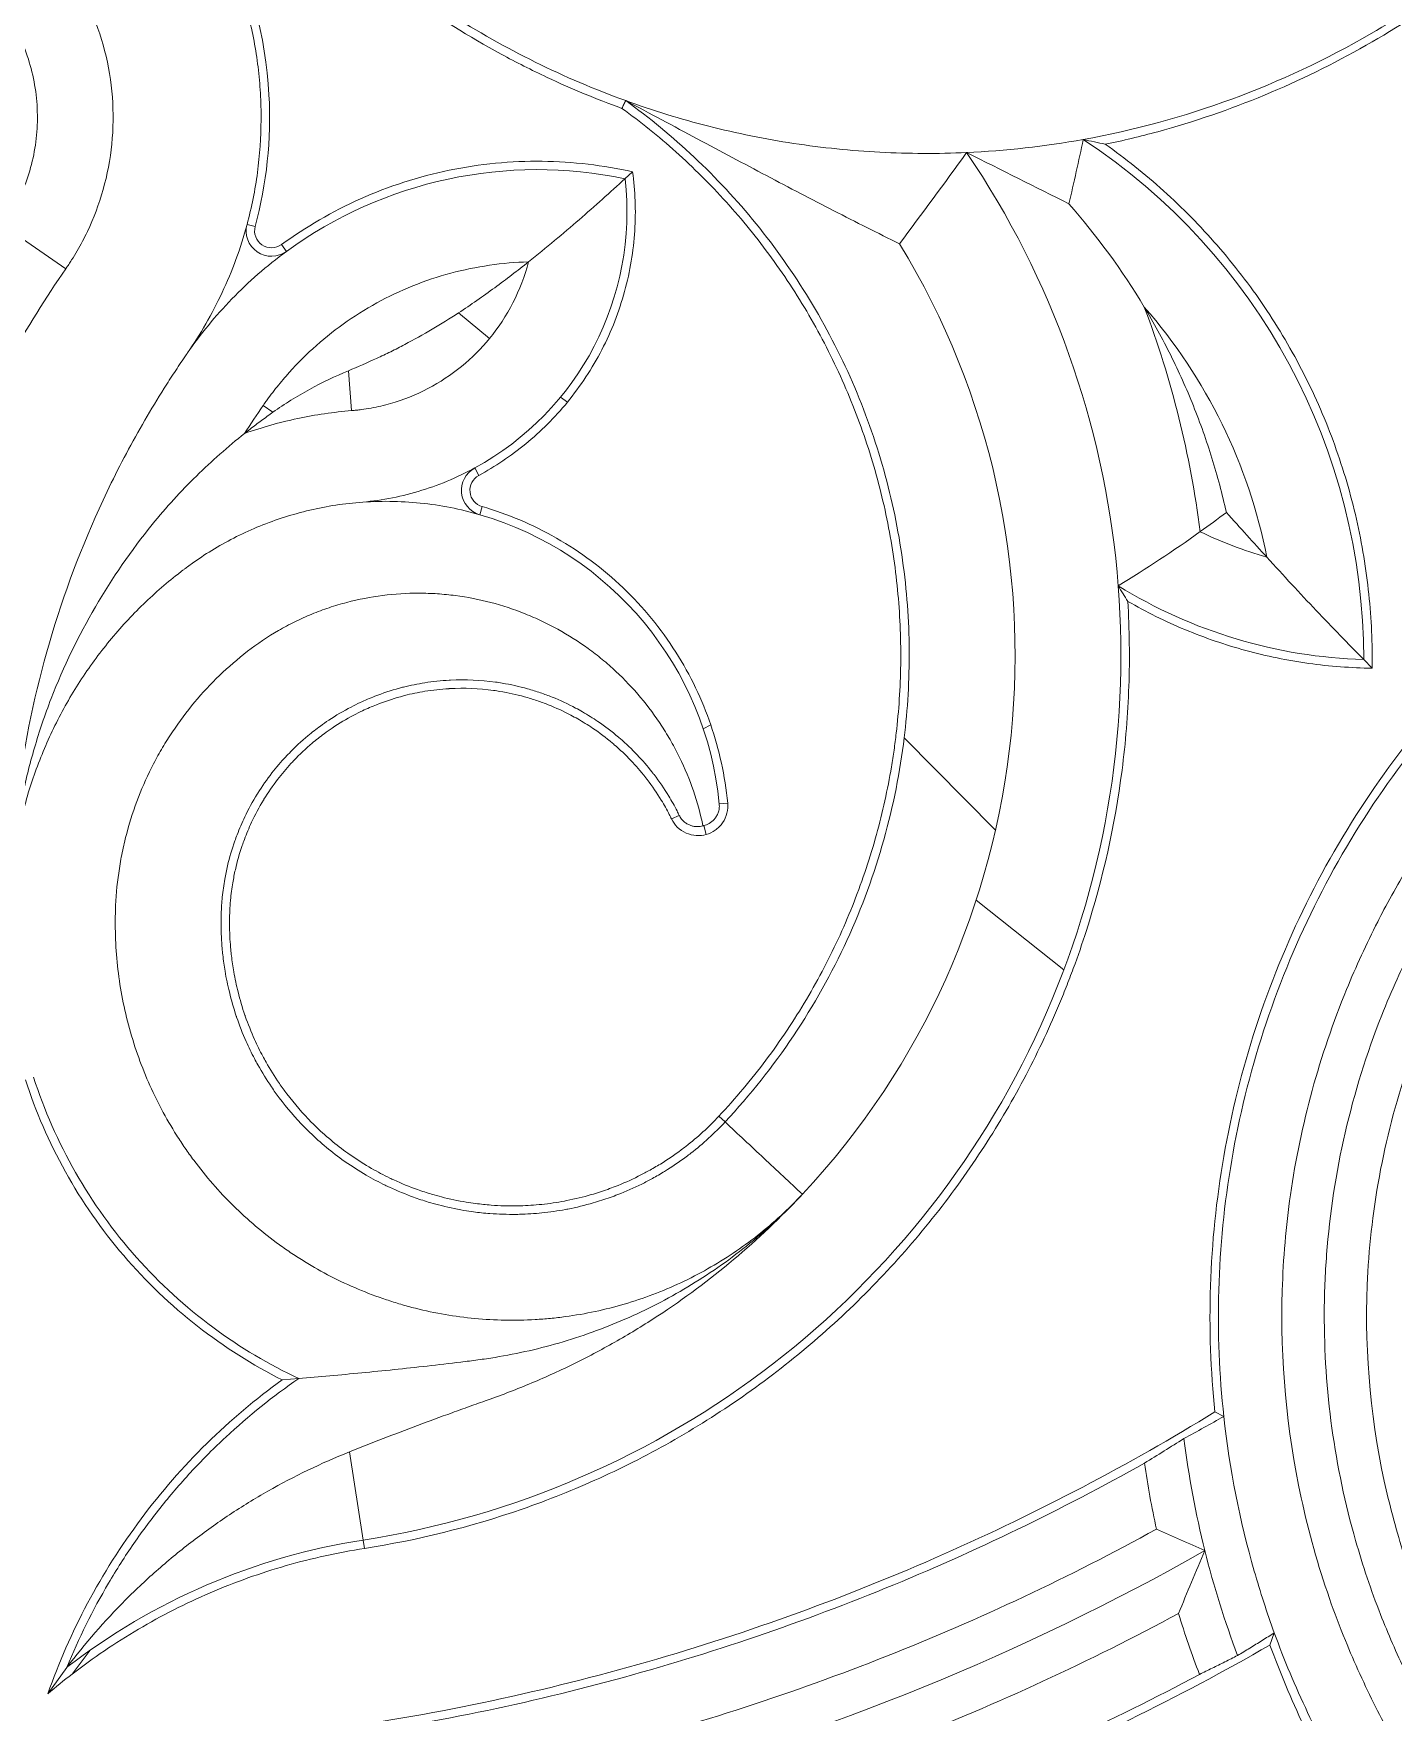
# Model space of a CAD drawing. Header units: millimetres. Extents: x 0 to 2376, y 0 to 1680.
# Drawn here: x 1095.9 to 1256.4, y 690.6 to 888.9 of the extents above; entities that cross this region are included whole.
import ezdxf

# ---------------------------------------------------------------- set-up
doc = ezdxf.new("R2010")
doc.units = ezdxf.units.MM
doc.layers.add('Размеры', color=5, linetype='Continuous', lineweight=9)

msp = doc.modelspace()

# ---------------------------------------------------------------- linework, layer by layer
at = {"layer": 'Размеры', "linetype": 'Continuous', "lineweight": 15}
for p, q in [((1166.6, 872.58), (1165.7, 871.75)), ((1093, 865.74), (1099.66, 861.13)), ((1122.03, 866.11), (1121.07, 866.37)), ((1125.14, 863.98), (1125.73, 863.17)), ((1149.7, 852.89), (1146.02, 855.91)), ((1133.42, 844.37), (1133.04, 849.08)), ((1124.13, 844.19), (1122.98, 844.99)), ((1158.9, 845.37), (1158.1, 845.98)), ((1148.44, 836.72), (1147.96, 837.6)), ((1148.83, 833.04), (1148.55, 832.08)), ((1252.95, 814.98), (1253.94, 813.96)), ((1174.94, 806.78), (1175.83, 807.27)), ((1198.67, 805.73), (1209.44, 794.81)), ((1177.83, 798.02), (1176.83, 797.92)), ((1171.2, 796.15), (1172.1, 796.58)), ((1175, 795.36), (1175.29, 794.32)), ((1105.55, 785.95), (1105.55, 785.94)), ((1217.52, 778.33), (1207.16, 786.56)), ((1177.52, 760.37), (1176.79, 761.05)), ((1186.65, 751.83), (1186.65, 751.83)), ((1125.21, 729.92), (1127.17, 730.08)), ((1235.36, 726.12), (1236.42, 725.59)), ((1134.77, 711), (1133.15, 721.4)), ((1134.77, 711), (1134.92, 710.01)), ((1241.86, 698.59), (1242.38, 700.04)), ((1102.54, 697.98), (1100.41, 695.17)), ((1099.79, 695.96), (1097.55, 692.85))]:
    msp.add_line(p, q, dxfattribs=at)
for centre, radius, start, end in [((1179.47, 814.99), 73.47, 359.9934, 56.6948), ((1118.5, 815.5), 105.77, 278.8484, 34.1332), ((1155.35, 822.58), 50.25, 78.1128, 126.1141), ((1131.52, 867.83), 34.41, 298.5454, 6.5487), ((1123.96, 865.6), 3, 165.014, 306.1141), ((1123.96, 865.6), 2, 165.014, 306.1141), ((1118.5, 815.5), 93.27, 316.9488, 31.3886), ((1179.47, 814.99), 63.19, 11.0221, 41.1812), ((1118.5, 815.5), 116.05, 7.2143, 20.7378), ((1149.39, 834.96), 3, 118.5454, 253.7626), ((1149.39, 834.96), 2, 118.5454, 253.7626), ((1137.51, 794.15), 39.51, 5.4685, 73.7626), ((1254.61, 873.18), 47.94, 244.0431, 254.1202), ((1254.61, 873.18), 58.22, 238.2182, 268.3594), ((1146.53, 635.43), 76.48, 98.8489, 127.6716), ((1093, 958.67), 286.17, 270, 299.562)]:
    msp.add_arc(centre, radius, start, end, dxfattribs=at)
for points, knots in [([(1165.34, 880.07), (1162.34, 881.15), (1157.51, 883.15), (1145.18, 889.39), (1129.28, 900.8), (1117.04, 915.14), (1107.51, 930.3), (1102.44, 941.38), (1097.86, 957.57), (1095.88, 971.03), (1095.88, 985.87), (1097.44, 998.83), (1099.82, 1008.12), (1102.9, 1016.59), (1105.95, 1023.09), (1112.64, 1033.89), (1120.22, 1042.26), (1130.71, 1050.64), (1142.15, 1057.65), (1157.84, 1063.06), (1171.37, 1064.73), (1181.51, 1064.82), (1188.73, 1064.3), (1199.88, 1062.79), (1209.32, 1060.94), (1220.04, 1057.68), (1230.52, 1053.63), (1239.05, 1049.22), (1243.84, 1046.33)], [116.808412, 116.808412, 116.808412, 116.808412, 126.38749, 132.476393, 158.314987, 184.679389, 188.590675, 211.99811, 220.956232, 239.042734, 252.734477, 265.384236, 278.03675, 281.474688, 292.44831, 299.518941, 319.550414, 326.062168, 339.699928, 359.668778, 375.574311, 380.335094, 390.089792, 397.269004, 414.090521, 418.915033, 430.888375, 447.69052, 447.69052, 447.69052, 447.69052]), ([(1093, 944.87), (1094.59, 938.22), (1097.81, 930.2), (1103.34, 921.53), (1106.38, 917.44), (1109.79, 913.61), (1113.06, 910.03), (1115.91, 905.98), (1121.02, 897.1), (1124.66, 883.42), (1123.39, 871.16), (1122.03, 866.11)], [0, 0, 0, 0, 0.230505, 0.288281, 0.345849, 0.402671, 0.459303, 0.516345, 0.57476, 0.817336, 1, 1, 1, 1]), ([(1109.35, 912.62), (1110.05, 911.85), (1110.75, 911.07), (1111.76, 909.88), (1112.09, 909.48), (1112.73, 908.67), (1113.04, 908.26), (1113.95, 907), (1114.53, 906.15), (1115.63, 904.41), (1116.16, 903.52), (1117.16, 901.71), (1117.63, 900.79), (1118.29, 899.38), (1118.51, 898.9), (1118.92, 897.94), (1119.12, 897.46), (1120.08, 895.02), (1120.71, 893.05), (1121.73, 889.04), (1122.11, 887.01), (1122.49, 883.93), (1122.58, 882.89), (1122.7, 880.81), (1122.73, 879.76), (1122.71, 876.63), (1122.57, 874.55), (1122.02, 870.44), (1121.61, 868.4), (1121.07, 866.37)], [0, 0, 0, 0, 0.0625, 0.0625, 0.09375, 0.09375, 0.125, 0.125, 0.1875, 0.1875, 0.25, 0.25, 0.3125, 0.3125, 0.34375, 0.34375, 0.375, 0.375, 0.5, 0.5, 0.625, 0.625, 0.6875, 0.6875, 0.75, 0.75, 0.875, 0.875, 1, 1, 1, 1]), ([(1222.42, 875.83), (1224.5, 876.26), (1235.22, 878.83), (1253.46, 886.44), (1267.66, 896.88), (1273.94, 902.75)], [0, 0, 0, 0, 6.387636, 33.119613, 58.8947, 58.8947, 58.8947, 58.8947]), ([(1096.66, 900.62), (1097.79, 899.42), (1098.86, 898.1), (1100.81, 895.22), (1101.69, 893.67), (1103.18, 890.4), (1103.79, 888.67), (1104.71, 885.1), (1105.02, 883.26), (1105.3, 879.55), (1105.28, 877.69), (1104.91, 874.02), (1104.56, 872.22), (1103.58, 868.75), (1102.95, 867.09), (1101.84, 864.74), (1101.43, 863.98), (1100.8, 862.88), (1100.58, 862.52), (1100.24, 861.99), (1100.07, 861.73), (1099.87, 861.43), (1099.77, 861.28), (1099.72, 861.2), (1099.69, 861.16), (1099.68, 861.15), (1099.67, 861.14), (1099.67, 861.13), (1099.67, 861.13), (1099.66, 861.13)], [0, 0, 0, 0, 0.125, 0.125, 0.25, 0.25, 0.375, 0.375, 0.5, 0.5, 0.625, 0.625, 0.75, 0.75, 0.875, 0.875, 0.9375, 0.9375, 0.96875, 0.96875, 0.984375, 0.992188, 0.996094, 0.998047, 0.999023, 0.999512, 0.999756, 0.999756, 1, 1, 1, 1]), ([(1093, 890.76), (1093.52, 889.91), (1094, 889), (1094.82, 887.12), (1095.18, 886.14), (1095.75, 884.13), (1095.96, 883.09), (1096.25, 881), (1096.31, 879.94), (1096.3, 877.83), (1096.22, 876.77), (1095.92, 874.71), (1095.69, 873.69), (1094.83, 870.74), (1094, 868.91), (1093, 867.28)], [0, 0, 0, 0, 0.125, 0.125, 0.25, 0.25, 0.375, 0.375, 0.5, 0.5, 0.625, 0.625, 0.75, 0.75, 1, 1, 1, 1]), ([(1165.79, 880.98), (1162.13, 882.3), (1158.56, 883.82), (1151.63, 887.25), (1148.26, 889.15), (1144.98, 891.25)], [0, 0, 0, 0, 0.5, 0.5, 1, 1, 1, 1]), ([(1253.81, 888.9), (1248.51, 885.82), (1243.03, 883.25), (1231.69, 879.08), (1225.85, 877.48), (1219.82, 876.39)], [0, 0, 0, 0, 0.5, 0.5, 1, 1, 1, 1]), ([(1165.34, 880.07), (1165.37, 880.15), (1165.41, 880.22), (1165.45, 880.3), (1165.48, 880.37), (1165.52, 880.45), (1165.56, 880.53), (1165.63, 880.68), (1165.71, 880.83), (1165.79, 880.98)], [0, 0, 0, 0, 0.00625576, 0.00625576, 0.00625576, 0.01251152, 0.01251152, 0.01251152, 0.0250214, 0.0250214, 0.0250214, 0.0250214]), ([(1206.05, 874.85), (1202.63, 874.7), (1199.22, 874.71), (1194.11, 874.98), (1192.41, 875.11), (1189.01, 875.46), (1187.31, 875.67), (1183.93, 876.19), (1182.25, 876.49), (1178.91, 877.16), (1177.24, 877.54), (1172.27, 878.81), (1169, 879.81), (1165.79, 880.98)], [0, 0, 0, 0, 0.25, 0.25, 0.375, 0.375, 0.5, 0.5, 0.625, 0.625, 0.75, 0.75, 1, 1, 1, 1]), ([(1198.67, 805.73), (1199.08, 809.11), (1199.29, 812.57), (1199.24, 819.6), (1198.98, 823.16), (1197.98, 830.28), (1197.24, 833.85), (1195.26, 840.88), (1194.03, 844.35), (1191.09, 851.09), (1189.39, 854.37), (1185.58, 860.63), (1183.47, 863.62), (1178.9, 869.24), (1176.45, 871.87), (1171.29, 876.73), (1168.58, 878.96), (1165.79, 880.98)], [0, 0, 0, 0, 0.125, 0.125, 0.25, 0.25, 0.375, 0.375, 0.5, 0.5, 0.625, 0.625, 0.75, 0.75, 0.875, 0.875, 1, 1, 1, 1]), ([(1198.12, 864.08), (1195.55, 865.34), (1192.97, 866.64), (1187.74, 869.32), (1185.1, 870.7), (1179.73, 873.54), (1177, 875), (1171.47, 877.95), (1168.66, 879.46), (1165.79, 880.98)], [0, 0, 0, 0, 0.25, 0.25, 0.5, 0.5, 0.75, 0.75, 1, 1, 1, 1]), ([(1176.79, 761.05), (1178.75, 763.15), (1180.61, 765.37), (1184.07, 769.98), (1185.67, 772.38), (1188.59, 777.32), (1189.92, 779.86), (1192.27, 785.03), (1193.3, 787.66), (1195.06, 792.96), (1195.8, 795.63), (1196.68, 799.63), (1196.94, 800.97), (1197.28, 802.97), (1197.38, 803.63), (1197.57, 804.96), (1197.65, 805.62), (1198.04, 808.94), (1198.22, 811.64), (1198.3, 817.12), (1198.19, 819.9), (1197.69, 825.48), (1197.29, 828.28), (1196.18, 833.85), (1195.47, 836.63), (1193.75, 842.11), (1192.74, 844.81), (1190.43, 850.1), (1189.13, 852.68), (1186.27, 857.67), (1184.7, 860.09), (1181.34, 864.71), (1179.55, 866.92), (1175.77, 871.1), (1173.78, 873.07), (1169.66, 876.76), (1167.52, 878.48), (1165.34, 880.07)], [0, 0, 0, 0, 0.0625, 0.0625, 0.125, 0.125, 0.1875, 0.1875, 0.25, 0.25, 0.3125, 0.3125, 0.34375, 0.34375, 0.359375, 0.359375, 0.375, 0.375, 0.4375, 0.4375, 0.5, 0.5, 0.5625, 0.5625, 0.625, 0.625, 0.6875, 0.6875, 0.75, 0.75, 0.8125, 0.8125, 0.875, 0.875, 0.9375, 0.9375, 1, 1, 1, 1]), ([(1222.42, 875.83), (1224.79, 874.16), (1227.1, 872.32), (1231.53, 868.33), (1233.64, 866.18), (1237.62, 861.61), (1239.49, 859.19), (1242.91, 854.12), (1244.47, 851.46), (1247.26, 845.99), (1248.48, 843.17), (1250.55, 837.42), (1251.41, 834.5), (1252.75, 828.61), (1253.24, 825.65), (1253.85, 819.77), (1253.98, 816.84), (1253.94, 813.96)], [0, 0, 0, 0, 0.125, 0.125, 0.25, 0.25, 0.375, 0.375, 0.5, 0.5, 0.625, 0.625, 0.75, 0.75, 0.875, 0.875, 1, 1, 1, 1]), ([(1125.14, 863.98), (1127.99, 866.06), (1131.13, 867.89), (1137.79, 870.87), (1141.33, 872.01), (1148.56, 873.51), (1152.26, 873.86), (1159.56, 873.78), (1163.16, 873.35), (1166.6, 872.58)], [0, 0, 0, 0, 0.25, 0.25, 0.5, 0.5, 0.75, 0.75, 1, 1, 1, 1]), ([(1166.6, 872.58), (1166.91, 870.33), (1167, 867.99), (1166.71, 863.24), (1166.31, 860.83), (1165.01, 856.09), (1164.11, 853.76), (1161.83, 849.35), (1160.45, 847.27), (1158.9, 845.37)], [0, 0, 0, 0, 0.25, 0.25, 0.5, 0.5, 0.75, 0.75, 1, 1, 1, 1]), ([(1165.7, 871.75), (1163.95, 870.16), (1162.16, 868.55), (1159.34, 866.11), (1158.37, 865.28), (1156.39, 863.62), (1155.37, 862.79), (1154.3, 861.94)], [0, 0, 0, 0, 0.5, 0.5, 0.75, 0.75, 1, 1, 1, 1]), ([(1121.07, 866.37), (1120.31, 863.55), (1119.31, 860.85), (1116.93, 855.76), (1115.55, 853.37), (1114.03, 851.18)], [0, 0, 0, 0, 0.5, 0.5, 1, 1, 1, 1]), ([(1125.73, 863.17), (1123.39, 861.47), (1121.23, 859.58), (1117.32, 855.54), (1115.57, 853.4), (1114.03, 851.18)], [0, 0, 0, 0, 0.5, 0.5, 1, 1, 1, 1]), ([(1154.3, 861.94), (1151.25, 861.85), (1148.14, 861.41), (1143.6, 860.19), (1142.1, 859.69), (1139.18, 858.51), (1137.75, 857.84), (1133.63, 855.57), (1131.09, 853.74), (1127.71, 850.66), (1126.65, 849.58), (1125.19, 847.9), (1124.72, 847.33), (1124.04, 846.46), (1123.71, 846.02), (1123.34, 845.51), (1123.16, 845.25), (1123.07, 845.12), (1123.02, 845.05), (1123, 845.02), (1122.99, 845.01), (1122.98, 845), (1122.98, 844.99), (1122.98, 844.99)], [0, 0, 0, 0, 0.25, 0.25, 0.375, 0.375, 0.5, 0.5, 0.75, 0.75, 0.875, 0.875, 0.9375, 0.9375, 0.96875, 0.984375, 0.992188, 0.996094, 0.998047, 0.999023, 0.999512, 0.999512, 1, 1, 1, 1]), ([(1154.3, 861.94), (1153.01, 860.91), (1151.69, 859.89), (1148.93, 857.88), (1147.51, 856.88), (1146.02, 855.91)], [0, 0, 0, 0, 0.5, 0.5, 1, 1, 1, 1]), ([(1154.3, 861.94), (1153.87, 860.27), (1153.25, 858.64), (1151.69, 855.59), (1150.75, 854.17), (1149.7, 852.89)], [0, 0, 0, 0, 0.5, 0.5, 1, 1, 1, 1]), ([(1236.72, 832.36), (1236.24, 834.52), (1235.67, 836.65), (1234.37, 840.84), (1233.64, 842.91), (1232.01, 846.97), (1231.11, 848.96), (1229.18, 852.85), (1228.14, 854.75), (1227.03, 856.6)], [0, 0, 0, 0, 0.25, 0.25, 0.5, 0.5, 0.75, 0.75, 1, 1, 1, 1]), ([(1146.02, 855.91), (1145.01, 855.25), (1143.98, 854.61), (1141.86, 853.36), (1140.78, 852.76), (1139.14, 851.89), (1138.59, 851.61), (1137.48, 851.06), (1136.93, 850.8), (1135.26, 850.03), (1134.15, 849.54), (1133.04, 849.08)], [0, 0, 0, 0, 0.25, 0.25, 0.5, 0.5, 0.625, 0.625, 0.75, 0.75, 1, 1, 1, 1]), ([(1149.7, 852.89), (1148.73, 851.71), (1147.62, 850.6), (1145.17, 848.6), (1143.84, 847.72), (1141.01, 846.24), (1139.53, 845.64), (1137.25, 844.99), (1136.49, 844.81), (1135.34, 844.6), (1134.95, 844.54), (1134.38, 844.47), (1134.09, 844.43), (1133.76, 844.4), (1133.59, 844.39), (1133.52, 844.38), (1133.47, 844.38), (1133.45, 844.37), (1133.42, 844.37)], [0, 0, 0, 0, 0.25, 0.25, 0.5, 0.5, 0.75, 0.75, 0.875, 0.875, 0.9375, 0.9375, 0.96875, 0.984375, 0.992187, 0.996094, 0.996094, 1, 1, 1, 1]), ([(1114.03, 851.18), (1114.01, 851.14), (1113.98, 851.1), (1113.93, 851.03), (1113.85, 850.92), (1113.67, 850.65), (1113.31, 850.12), (1112.59, 849.05), (1111.98, 848.12), (1110.79, 846.25), (1110.02, 844.99), (1107.76, 841.15), (1106.35, 838.52), (1102.41, 830.46), (1100.17, 824.86), (1096.59, 813.37), (1095.23, 807.49), (1093.44, 795.67), (1093, 789.72), (1093, 783.84)], [0, 0, 0, 0, 0.001953, 0.001953, 0.003906, 0.007813, 0.015625, 0.03125, 0.0625, 0.0625, 0.125, 0.125, 0.25, 0.25, 0.5, 0.5, 0.75, 0.75, 1, 1, 1, 1]), ([(1133.04, 849.08), (1131.46, 848.43), (1129.93, 847.7), (1126.95, 846.06), (1125.52, 845.16), (1124.13, 844.19)], [0, 0, 0, 0, 0.5, 0.5, 1, 1, 1, 1]), ([(1158.9, 845.37), (1157.4, 843.55), (1155.74, 841.9), (1152.21, 839.01), (1150.34, 837.76), (1148.44, 836.72)], [0, 0, 0, 0, 0.5, 0.5, 1, 1, 1, 1]), ([(1133.42, 844.37), (1131.3, 844.2), (1129.16, 843.89), (1124.93, 842.99), (1122.83, 842.4), (1120.78, 841.68)], [0, 0, 0, 0, 0.5, 0.5, 1, 1, 1, 1]), ([(1124.13, 844.19), (1123.91, 844.03), (1123.45, 843.7), (1122.78, 843.21), (1122.1, 842.71), (1121.44, 842.2), (1121, 841.85), (1120.78, 841.68)], [0, 0, 0, 0, 0.199793, 0.399654, 0.599618, 0.799722, 1, 1, 1, 1]), ([(1120.78, 841.68), (1118.8, 840.11), (1116.9, 838.44), (1113.26, 834.86), (1111.52, 832.95), (1109.87, 830.92)], [0, 0, 0, 0, 0.5, 0.5, 1, 1, 1, 1]), ([(1343, 839), (1342.2, 839), (1339.14, 838.96), (1326.67, 838.22), (1312.53, 834.81), (1292.98, 825.99), (1280.48, 817.32), (1269.82, 806.44), (1264.04, 799.41), (1259.16, 792.29), (1256.12, 786.97), (1253.41, 781.74), (1248.52, 771.09), (1244.47, 756.42), (1242.73, 736.05), (1244.22, 719.87), (1248.02, 706.28), (1251.12, 698.09), (1253.63, 692.64), (1255.92, 688.22), (1257.35, 685.83), (1258.77, 683.7), (1260.62, 681.31), (1263.77, 677.91), (1268.63, 673.87), (1275.53, 670.17), (1283.21, 667.92), (1291.51, 667.21), (1299.71, 668.26), (1310.23, 672.13), (1318.54, 678.5), (1326.29, 689.41), (1329.43, 698.92), (1329.76, 712.58), (1327.13, 721.86), (1319.51, 733.76), (1312.33, 739.78), (1298.96, 745.43), (1290.28, 746.3), (1279.56, 744.29), (1275.54, 742.86), (1271.84, 740.9), (1271.26, 740.57), (1270.85, 740.33)], [29.569787, 29.569787, 29.569787, 29.569787, 31.962699, 38.768125, 67.015271, 75.155422, 103.049549, 112.187531, 120.815961, 130.323652, 138.05571, 139.180446, 147.985759, 173.189662, 184.522565, 209.197048, 221.535275, 226.839069, 235.45651, 239.513537, 241.758866, 243.808164, 247.191358, 250.818548, 257.707174, 266.073577, 274.177497, 281.577338, 290.95249, 298.793944, 315.04596, 321.709537, 338.779441, 344.367361, 362.614812, 366.927077, 386.717972, 389.833344, 410.460011, 411.998321, 422.553595, 423.114637, 424.561367, 424.561367, 424.561367, 424.561367]), ([(1147.96, 837.6), (1145.83, 836.44), (1143.58, 835.51), (1138.97, 834.15), (1136.62, 833.72), (1134.3, 833.53)], [0, 0, 0, 0, 0.5, 0.5, 1, 1, 1, 1]), ([(1134.3, 833.53), (1132.2, 833.36), (1130.12, 833.02), (1126.08, 832.03), (1124.11, 831.38), (1120.37, 829.81), (1118.58, 828.89), (1116.07, 827.36), (1115.27, 826.82), (1114.29, 826.12), (1114.07, 825.96), (1113.85, 825.79), (1113.81, 825.76), (1113.79, 825.75), (1113.78, 825.74), (1113.77, 825.74), (1113.77, 825.73), (1113.67, 825.66), (1113.38, 825.44), (1113.1, 825.22), (1112.16, 824.49), (1111.42, 823.88), (1109.25, 821.97), (1107.85, 820.6), (1105.21, 817.69), (1103.96, 816.15), (1101.64, 812.93), (1100.57, 811.25), (1098.63, 807.76), (1097.76, 805.96), (1096.23, 802.29), (1095.57, 800.41), (1094.48, 796.61), (1094.05, 794.69), (1093.4, 790.86), (1093.19, 788.94), (1093.08, 786.92), (1093.07, 786.74), (1093.06, 786.53), (1093.06, 786.43), (1093.05, 786.4), (1093.05, 786.38), (1093.05, 786.38), (1093.05, 786.37), (1093.05, 786.24), (1093.03, 785.88), (1093.01, 785.05), (1093, 784.33), (1093, 783.84)], [0, 0, 0, 0, 0.125, 0.125, 0.25, 0.25, 0.375, 0.375, 0.4375, 0.4375, 0.453125, 0.455078, 0.456055, 0.456543, 0.456787, 0.456787, 0.457031, 0.457031, 0.460937, 0.46875, 0.46875, 0.5, 0.5, 0.5625, 0.5625, 0.625, 0.625, 0.6875, 0.6875, 0.75, 0.75, 0.8125, 0.8125, 0.875, 0.875, 0.9375, 0.9375, 0.941406, 0.943359, 0.944336, 0.94458, 0.94458, 0.944824, 0.944824, 0.945313, 0.953125, 0.96875, 1, 1, 1, 1]), ([(1148.55, 832.08), (1146.28, 832.75), (1143.92, 833.21), (1139.14, 833.7), (1136.71, 833.73), (1134.3, 833.53)], [0, 0, 0, 0, 0.5, 0.5, 1, 1, 1, 1]), ([(1148.83, 833.04), (1150.33, 832.61), (1151.81, 832.08), (1154.75, 830.84), (1156.2, 830.13), (1159.02, 828.51), (1160.39, 827.62), (1163.02, 825.65), (1164.28, 824.59), (1166.67, 822.31), (1167.79, 821.1), (1169.87, 818.56), (1170.83, 817.24), (1172.57, 814.49), (1173.35, 813.08), (1174.73, 810.2), (1175.33, 808.74), (1175.83, 807.27)], [0, 0, 0, 0, 0.125, 0.125, 0.25, 0.25, 0.375, 0.375, 0.5, 0.5, 0.625, 0.625, 0.75, 0.75, 0.875, 0.875, 1, 1, 1, 1]), ([(1343, 834), (1340.85, 834), (1338.09, 833.9), (1324.17, 832.8), (1312.53, 829.59), (1292.21, 819.75), (1282.22, 812.38), (1270.78, 799.94), (1266.64, 794.54), (1262.66, 788.25), (1261.3, 785.89), (1259.9, 783.35), (1258.6, 780.9), (1256.76, 777.06), (1251.85, 765.48), (1248.77, 752.11), (1247.93, 731.04), (1249.92, 716.58), (1254.6, 702.73), (1257.34, 696.44), (1259.52, 692.14), (1261.14, 689.18), (1262.32, 687.37), (1263.65, 685.54), (1264.79, 684.15), (1266.7, 682.14), (1269.32, 679.74), (1273.96, 676.51), (1280.14, 673.85), (1287.2, 672.43), (1294.7, 672.45), (1302.44, 674.29), (1311.31, 678.92), (1318.01, 685.59), (1323.37, 695.74), (1325.05, 704.71), (1323.7, 716.37), (1320.15, 724.41), (1312.27, 733.53), (1305.01, 738.02), (1293.17, 741.11), (1284.97, 740.78), (1277.04, 737.98), (1273.98, 736.44), (1271.21, 734.69), (1269.14, 733.16), (1267.35, 731.75), (1266.33, 730.96), (1266.07, 730.76)], [27.493216, 27.493216, 27.493216, 27.493216, 33.941094, 35.785431, 69.373207, 69.569433, 103.556185, 105.965271, 120.296971, 123.916019, 128.283563, 128.472353, 132.610368, 136.600213, 141.249789, 170.325995, 177.292299, 204.491067, 213.688049, 221.08614, 225.050352, 228.173254, 231.189122, 231.521379, 234.971766, 236.553603, 239.857862, 245.602736, 253.462156, 259.913688, 267.123157, 275.805703, 283.588053, 296.958245, 303.615758, 317.872849, 323.74177, 338.696894, 343.608487, 359.840826, 363.562401, 380.300502, 383.733993, 388.736369, 390.561565, 393.569772, 396.438934, 397.423632, 397.423632, 397.423632, 397.423632]), ([(1109.87, 830.92), (1107.39, 827.85), (1105.15, 824.61), (1101.15, 817.77), (1099.4, 814.17), (1097.56, 809.41), (1097.21, 808.44), (1096.56, 806.51), (1096.25, 805.53), (1095.39, 802.6), (1094.89, 800.62), (1093.66, 794.63), (1093.18, 790.55), (1093.04, 786.39)], [0, 0, 0, 0, 0.25, 0.25, 0.5, 0.5, 0.5625, 0.5625, 0.625, 0.625, 0.75, 0.75, 1, 1, 1, 1]), ([(1287.35, 831.28), (1283.19, 828.73), (1279.11, 825.85), (1271.28, 819.44), (1267.52, 815.92), (1260.48, 808.3), (1257.2, 804.2), (1251.22, 795.52), (1248.53, 790.95), (1243.84, 781.45), (1241.83, 776.54), (1238.57, 766.52), (1237.31, 761.42), (1235.53, 751.2), (1235.01, 746.08), (1234.68, 735.97), (1234.86, 730.98), (1235.36, 726.12)], [0, 0, 0, 0, 0.125, 0.125, 0.25, 0.25, 0.375, 0.375, 0.5, 0.5, 0.625, 0.625, 0.75, 0.75, 0.875, 0.875, 1, 1, 1, 1]), ([(1288.56, 830.85), (1284.37, 828.32), (1280.27, 825.46), (1272.38, 819.09), (1268.6, 815.58), (1261.51, 807.97), (1258.2, 803.87), (1252.18, 795.18), (1249.48, 790.6), (1244.76, 781.08), (1242.75, 776.14), (1239.49, 766.09), (1238.23, 760.98), (1236.47, 750.72), (1235.97, 745.59), (1235.68, 735.46), (1235.89, 730.46), (1236.42, 725.59)], [0, 0, 0, 0, 0.125, 0.125, 0.25, 0.25, 0.375, 0.375, 0.5, 0.5, 0.625, 0.625, 0.75, 0.75, 0.875, 0.875, 1, 1, 1, 1]), ([(1343, 829), (1341.03, 829), (1338.5, 828.91), (1325.76, 827.93), (1315.1, 825.1), (1296.37, 816.37), (1287.11, 809.83), (1276.34, 798.73), (1272.4, 793.91), (1268.58, 788.28), (1267.27, 786.16), (1265.91, 783.88), (1264.66, 781.68), (1262.85, 778.22), (1257.93, 767.82), (1254.57, 755.74), (1252.79, 736.53), (1253.84, 723.22), (1257.27, 710.3), (1259.39, 704.4), (1261.11, 700.33), (1262.4, 697.53), (1263.29, 695.77), (1264.25, 693.93), (1265.03, 692.49), (1266.35, 690.32), (1268.25, 687.69), (1271.85, 683.97), (1276.98, 680.55), (1283.15, 678.21), (1289.93, 677.2), (1297.18, 677.95), (1305.76, 681.17), (1312.41, 686.74), (1318.03, 695.61), (1319.93, 703.77), (1319.06, 714.48), (1315.8, 721.87), (1308.51, 730.15), (1301.68, 733.98), (1290.7, 736.23), (1283.21, 735.3), (1276.26, 732.02), (1273.64, 730.3), (1271.91, 728.98), (1271.39, 728.58), (1271.32, 728.53)], [27.480247, 27.480247, 27.480247, 27.480247, 33.941094, 35.785431, 69.373207, 69.569433, 103.556185, 105.965271, 120.296971, 123.916019, 128.283563, 128.472353, 132.610368, 136.600213, 141.249789, 170.325995, 177.292299, 204.491067, 213.688049, 221.08614, 225.050352, 228.173254, 231.189122, 231.521379, 234.971766, 236.553603, 239.857862, 245.602736, 253.462156, 259.913688, 267.123157, 275.805703, 283.588053, 296.958245, 303.615758, 317.872849, 323.74177, 338.696894, 343.608487, 359.840826, 363.562401, 380.300502, 383.733993, 388.736369, 390.561565, 390.868921, 390.868921, 390.868921, 390.868921]), ([(1241.5, 827.07), (1243.48, 824.88), (1245.41, 822.79), (1249.22, 818.78), (1251.09, 816.85), (1252.95, 814.98)], [0, 0, 0, 0, 0.5, 0.5, 1, 1, 1, 1]), ([(1174.91, 795.34), (1174.62, 796.75), (1174.24, 798.13), (1173.32, 800.81), (1172.78, 802.12), (1171.84, 804.04), (1171.51, 804.67), (1170.81, 805.91), (1170.44, 806.52), (1169.29, 808.3), (1168.45, 809.43), (1166.64, 811.58), (1165.66, 812.61), (1164.1, 814.07), (1163.56, 814.54), (1162.47, 815.44), (1161.91, 815.87), (1160.2, 817.11), (1159.01, 817.87), (1157.15, 818.89), (1156.52, 819.22), (1155.24, 819.82), (1154.58, 820.11), (1152.58, 820.91), (1151.23, 821.36), (1148.49, 822.07), (1147.09, 822.35), (1144.97, 822.62), (1144.26, 822.69), (1142.82, 822.79), (1142.1, 822.81), (1139.93, 822.82), (1138.5, 822.73), (1135.66, 822.36), (1134.25, 822.09), (1132.15, 821.54), (1131.45, 821.33), (1130.07, 820.87), (1128.7, 820.36), (1127.37, 819.76), (1126.06, 819.11), (1125.41, 818.77), (1123.5, 817.67), (1122.28, 816.85), (1121.12, 815.95)], [0, 0, 0, 0, 0.0625, 0.0625, 0.125, 0.125, 0.15625, 0.15625, 0.1875, 0.1875, 0.25, 0.25, 0.3125, 0.3125, 0.34375, 0.34375, 0.375, 0.375, 0.4375, 0.4375, 0.46875, 0.46875, 0.5, 0.5, 0.5625, 0.5625, 0.625, 0.625, 0.65625, 0.65625, 0.6875, 0.6875, 0.75, 0.75, 0.8125, 0.8125, 0.84375, 0.84375, 0.875, 0.90625, 0.90625, 0.9375, 0.9375, 1, 1, 1, 1]), ([(1225.08, 821.85), (1225.28, 818.5), (1225.32, 815.15), (1225.09, 808.49), (1224.82, 805.18), (1223.56, 795.38), (1222.12, 789.02), (1219.7, 781.45), (1219.19, 779.96), (1218.37, 777.75), (1218.09, 777.01), (1217.51, 775.55), (1217.21, 774.82), (1215.68, 771.17), (1214.3, 768.27), (1211.27, 762.55), (1209.61, 759.74), (1206, 754.24), (1204.06, 751.55), (1199.91, 746.35), (1197.7, 743.83), (1193.05, 739), (1190.6, 736.69), (1185.49, 732.3), (1182.83, 730.23), (1177.34, 726.35), (1174.5, 724.54), (1168.7, 721.21), (1165.73, 719.69), (1159.7, 716.95), (1156.64, 715.73), (1147.39, 712.51), (1141.12, 710.97), (1134.92, 710.01)], [0, 0, 0, 0, 0.0625, 0.0625, 0.125, 0.125, 0.25, 0.25, 0.28125, 0.28125, 0.296875, 0.296875, 0.3125, 0.3125, 0.375, 0.375, 0.4375, 0.4375, 0.5, 0.5, 0.5625, 0.5625, 0.625, 0.625, 0.6875, 0.6875, 0.75, 0.75, 0.8125, 0.8125, 0.875, 0.875, 1, 1, 1, 1]), ([(1253.94, 813.96), (1251.45, 813.99), (1248.94, 814.17), (1243.95, 814.87), (1241.46, 815.38), (1236.57, 816.71), (1234.17, 817.54), (1229.5, 819.48), (1227.24, 820.6), (1225.08, 821.85)], [0, 0, 0, 0, 0.25, 0.25, 0.5, 0.5, 0.75, 0.75, 1, 1, 1, 1]), ([(1121.12, 815.95), (1118.8, 814.16), (1116.72, 812.15), (1113.94, 808.82), (1113.07, 807.65), (1111.85, 805.83), (1111.46, 805.21), (1110.72, 803.95), (1110.37, 803.32), (1108.7, 800.11), (1107.65, 797.41), (1106.7, 793.89), (1106.53, 793.18), (1106.23, 791.74), (1106.1, 791.03), (1105.76, 788.86), (1105.61, 787.41), (1105.55, 785.95)], [0, 0, 0, 0, 0.25, 0.25, 0.375, 0.375, 0.4375, 0.4375, 0.5, 0.5, 0.75, 0.75, 0.8125, 0.8125, 0.875, 0.875, 1, 1, 1, 1]), ([(1172.1, 796.58), (1172.01, 796.75), (1171.93, 796.93), (1171.54, 797.69), (1170.71, 799.17), (1169.68, 800.68), (1168.98, 801.59), (1168.35, 802.39), (1167.16, 803.77), (1165.84, 805.03), (1165.06, 805.7), (1164.22, 806.42), (1162.77, 807.53), (1161.3, 808.44), (1160.42, 808.95), (1159.25, 809.6), (1157.59, 810.37), (1156.18, 810.89), (1155.21, 811.22), (1153.73, 811.68), (1151.95, 812.08), (1150.67, 812.28), (1148.65, 812.56), (1146.82, 812.64), (1145, 812.54), (1143.98, 812.49), (1142.17, 812.3), (1140.38, 811.93), (1139.39, 811.69), (1138.24, 811.38), (1136.5, 810.81), (1134.99, 810.17), (1134.07, 809.73), (1132.79, 809.1), (1131.22, 808.18), (1130.05, 807.36), (1129.23, 806.76), (1127.93, 805.75), (1126.6, 804.51), (1125.77, 803.64), (1125.07, 802.89), (1123.89, 801.51), (1122.85, 800.01), (1122.3, 799.15), (1121.74, 798.24), (1120.87, 796.64), (1120.17, 795.01), (1119.8, 794.05), (1119.36, 792.85), (1118.85, 791.1), (1118.53, 789.57), (1118.31, 788.34), (1118.19, 787.44), (1118.11, 786.53), (1118.08, 786.22), (1118.06, 785.85), (1118.03, 785.4), (1118.02, 785.05), (1118.01, 784.8), (1118, 784.37), (1118, 783.92), (1118, 783.63), (1118, 783.15), (1118.02, 782.69), (1118.04, 782.21), (1118.06, 781.75), (1118.09, 781.3), (1118.15, 780.61), (1118.24, 779.71), (1118.36, 778.81), (1118.61, 777.34), (1118.98, 775.56), (1119.48, 773.81), (1119.81, 772.83), (1120.15, 771.82), (1120.82, 770.12), (1121.59, 768.52), (1122.07, 767.61), (1122.69, 766.46), (1123.65, 764.91), (1124.55, 763.65), (1125.78, 762.01), (1126.97, 760.62), (1128.26, 759.34), (1129.74, 757.91), (1131.14, 756.74), (1132.63, 755.7), (1133.47, 755.11), (1135.01, 754.13), (1136.62, 753.27), (1137.55, 752.82), (1138.64, 752.3), (1140.32, 751.61), (1141.88, 751.09), (1142.86, 750.8), (1144.25, 750.41), (1146.04, 750.02), (1147.43, 749.81), (1148.44, 749.67), (1150.11, 749.5), (1151.94, 749.44), (1153.11, 749.46), (1154.13, 749.49), (1155.95, 749.6), (1157.76, 749.86), (1158.77, 750.05), (1159.87, 750.26), (1161.64, 750.69), (1163.29, 751.22), (1164.25, 751.56), (1165.52, 752.04), (1167.19, 752.77), (1168.52, 753.47), (1169.42, 753.96), (1170.79, 754.76), (1172.3, 755.78), (1173.3, 756.54), (1174.93, 757.8), (1176.28, 759.04), (1177.52, 760.37)], [27.78584, 27.78584, 27.78584, 27.78584, 28.359979, 28.359979, 30.368916, 33.43274, 33.823664, 33.823664, 36.496541, 39.28735, 39.28735, 39.560478, 42.624441, 44.751036, 44.751036, 45.688004, 48.752378, 50.214721, 50.214721, 51.815962, 54.88001, 55.678407, 55.678407, 61.007617, 61.142092, 61.142092, 64.071551, 66.605778, 66.605778, 67.135373, 70.199189, 72.069464, 72.069464, 73.263099, 76.327132, 77.533149, 77.533149, 79.390855, 82.454755, 82.996835, 82.996835, 85.518717, 88.460521, 88.460521, 88.58256, 91.646514, 93.924206, 93.924206, 94.71018, 97.774328, 99.387892, 99.387892, 101.519188, 102.119735, 102.119735, 102.45497, 103.222668, 103.485656, 103.485656, 103.994004, 104.764714, 104.851577, 104.851577, 106.217499, 106.217499, 106.306192, 107.58342, 107.58342, 108.361602, 110.315263, 110.315263, 112.814745, 115.778949, 115.778949, 115.897723, 118.980759, 121.242634, 121.242634, 122.063746, 125.147005, 126.70632, 126.70632, 131.312856, 132.170005, 132.170005, 137.478943, 137.633691, 137.633691, 140.561948, 143.097377, 143.097377, 143.644716, 146.727879, 148.561062, 148.561062, 149.810894, 152.893741, 154.024748, 154.024748, 155.976911, 159.059745, 159.488433, 159.488433, 162.142974, 164.952119, 164.952119, 165.226027, 168.30888, 170.415805, 170.415805, 171.391746, 174.474893, 175.87949, 175.87949, 177.557858, 180.640935, 181.343176, 181.343176, 186.806861, 186.806861, 186.806861, 186.806861]), ([(1171.2, 796.15), (1171.11, 796.32), (1171.02, 796.5), (1170.64, 797.25), (1169.84, 798.67), (1168.84, 800.13), (1168.16, 801.01), (1167.55, 801.79), (1166.39, 803.12), (1165.11, 804.34), (1164.36, 804.98), (1163.54, 805.68), (1162.14, 806.75), (1160.71, 807.63), (1159.85, 808.12), (1158.72, 808.74), (1157.12, 809.48), (1155.75, 809.98), (1154.81, 810.3), (1153.37, 810.74), (1151.65, 811.12), (1150.42, 811.3), (1148.46, 811.57), (1146.69, 811.64), (1144.93, 811.54), (1143.94, 811.48), (1142.19, 811.29), (1140.46, 810.93), (1139.5, 810.68), (1138.38, 810.38), (1136.71, 809.82), (1135.25, 809.18), (1134.35, 808.76), (1133.13, 808.15), (1131.61, 807.24), (1130.49, 806.44), (1129.69, 805.86), (1128.44, 804.87), (1127.16, 803.66), (1126.36, 802.81), (1125.69, 802.09), (1124.56, 800.73), (1123.56, 799.28), (1123.04, 798.44), (1122.51, 797.56), (1121.67, 796), (1121, 794.41), (1120.66, 793.49), (1120.24, 792.32), (1119.76, 790.62), (1119.47, 789.14), (1119.27, 787.95), (1119.16, 787.07), (1119.08, 786.19), (1119.06, 785.89), (1119.04, 785.54), (1119.02, 785.1), (1119.01, 784.77), (1119.01, 784.52), (1119, 784.1), (1119, 783.66), (1119, 783.39), (1119.01, 782.92), (1119.03, 782.48), (1119.05, 782.01), (1119.07, 781.57), (1119.11, 781.13), (1119.17, 780.47), (1119.26, 779.59), (1119.39, 778.72), (1119.64, 777.3), (1120, 775.58), (1120.5, 773.89), (1120.83, 772.95), (1121.17, 771.97), (1121.82, 770.33), (1122.58, 768.78), (1123.05, 767.91), (1123.65, 766.8), (1124.59, 765.3), (1125.47, 764.09), (1126.67, 762.5), (1127.82, 761.17), (1129.08, 759.93), (1130.52, 758.56), (1131.88, 757.44), (1133.33, 756.43), (1134.15, 755.86), (1135.64, 754.92), (1137.2, 754.1), (1138.1, 753.67), (1139.16, 753.17), (1140.79, 752.5), (1142.3, 752.01), (1143.25, 751.73), (1144.6, 751.35), (1146.33, 750.99), (1147.67, 750.79), (1148.66, 750.66), (1150.27, 750.49), (1152.04, 750.44), (1153.17, 750.46), (1154.16, 750.49), (1155.92, 750.61), (1157.67, 750.86), (1158.65, 751.05), (1159.71, 751.25), (1161.43, 751.67), (1163.02, 752.18), (1163.95, 752.52), (1165.18, 752.98), (1166.79, 753.69), (1168.08, 754.37), (1168.95, 754.85), (1170.28, 755.62), (1171.74, 756.61), (1172.71, 757.35), (1174.28, 758.57), (1175.58, 759.76), (1176.79, 761.05)], [27.760692, 27.760692, 27.760692, 27.760692, 28.359979, 28.359979, 30.368916, 33.43274, 33.823664, 33.823664, 36.496541, 39.28735, 39.28735, 39.560478, 42.624441, 44.751036, 44.751036, 45.688004, 48.752378, 50.214721, 50.214721, 51.815962, 54.88001, 55.678407, 55.678407, 61.007617, 61.142092, 61.142092, 64.071551, 66.605778, 66.605778, 67.135373, 70.199189, 72.069464, 72.069464, 73.263099, 76.327132, 77.533149, 77.533149, 79.390855, 82.454755, 82.996835, 82.996835, 85.518717, 88.460521, 88.460521, 88.58256, 91.646514, 93.924206, 93.924206, 94.71018, 97.774328, 99.387892, 99.387892, 101.519188, 102.119735, 102.119735, 102.45497, 103.222668, 103.485656, 103.485656, 103.994004, 104.764714, 104.851577, 104.851577, 106.217499, 106.217499, 106.306192, 107.58342, 107.58342, 108.361602, 110.315263, 110.315263, 112.814745, 115.778949, 115.778949, 115.897723, 118.980759, 121.242634, 121.242634, 122.063746, 125.147005, 126.70632, 126.70632, 131.312856, 132.170005, 132.170005, 137.478943, 137.633691, 137.633691, 140.561948, 143.097377, 143.097377, 143.644716, 146.727879, 148.561062, 148.561062, 149.810894, 152.893741, 154.024748, 154.024748, 155.976911, 159.059745, 159.488433, 159.488433, 162.142974, 164.952119, 164.952119, 165.226027, 168.30888, 170.415805, 170.415805, 171.391746, 174.474893, 175.87949, 175.87949, 177.557858, 180.640935, 181.343176, 181.343176, 186.806861, 186.806861, 186.806861, 186.806861]), ([(1177.52, 760.37), (1180.48, 763.54), (1183.19, 766.95), (1188.01, 774.15), (1190.12, 777.93), (1193.69, 785.7), (1195.14, 789.69), (1197.39, 797.71), (1198.19, 801.75), (1198.67, 805.73)], [0, 0, 0, 0, 0.25, 0.25, 0.5, 0.5, 0.75, 0.75, 1, 1, 1, 1]), ([(1176.83, 797.92), (1176.85, 797.74), (1176.85, 797.56), (1176.8, 797.21), (1176.76, 797.04), (1176.65, 796.74), (1176.58, 796.6), (1176.43, 796.34), (1176.35, 796.22), (1176.07, 795.91), (1175.87, 795.75), (1175.45, 795.5), (1175.22, 795.42), (1175, 795.36)], [0, 0, 0, 0, 0.125, 0.125, 0.25, 0.25, 0.375, 0.375, 0.5, 0.5, 0.75, 0.75, 1, 1, 1, 1]), ([(1177.83, 798.02), (1177.86, 797.65), (1177.84, 797.25), (1177.64, 796.45), (1177.47, 796.06), (1176.99, 795.36), (1176.69, 795.06), (1176.02, 794.58), (1175.65, 794.42), (1175.29, 794.32)], [0, 0, 0, 0, 0.25, 0.25, 0.5, 0.5, 0.75, 0.75, 1, 1, 1, 1]), ([(1175.29, 794.32), (1174.93, 794.21), (1174.53, 794.17), (1173.72, 794.22), (1173.3, 794.32), (1172.53, 794.66), (1172.17, 794.91), (1171.59, 795.48), (1171.36, 795.81), (1171.2, 796.15)], [0, 0, 0, 0, 0.25, 0.25, 0.5, 0.5, 0.75, 0.75, 1, 1, 1, 1]), ([(1174.91, 795.34), (1174.69, 795.28), (1174.46, 795.25), (1174.11, 795.25), (1173.98, 795.26), (1173.74, 795.3), (1173.61, 795.33), (1173.36, 795.41), (1173.24, 795.46), (1172.98, 795.6), (1172.86, 795.68), (1172.61, 795.88), (1172.49, 796), (1172.28, 796.27), (1172.18, 796.42), (1172.1, 796.58)], [0, 0, 0, 0, 0.25, 0.25, 0.375, 0.375, 0.5, 0.5, 0.625, 0.625, 0.75, 0.75, 0.875, 0.875, 1, 1, 1, 1]), ([(1105.55, 785.94), (1105.44, 783.55), (1105.52, 781.17), (1106.02, 776.46), (1106.45, 774.13), (1107.37, 770.67), (1107.73, 769.52), (1108.51, 767.27), (1108.95, 766.16), (1110.37, 762.9), (1111.48, 760.81), (1113.07, 758.3), (1113.39, 757.8), (1114.07, 756.81), (1114.42, 756.33), (1115.49, 754.88), (1116.24, 753.96), (1118.58, 751.27), (1120.26, 749.61), (1122.98, 747.31), (1123.91, 746.57), (1125.37, 745.52), (1125.86, 745.18), (1126.86, 744.51), (1127.36, 744.19), (1129.9, 742.63), (1132, 741.55), (1135.28, 740.17), (1136.39, 739.75), (1138.08, 739.19), (1138.65, 739.01), (1139.8, 738.67), (1140.38, 738.51), (1143.28, 737.79), (1145.62, 737.39), (1150.33, 736.94), (1152.71, 736.89), (1155.7, 737.07), (1156.29, 737.11), (1157.48, 737.23), (1158.08, 737.3), (1159.85, 737.54), (1161.01, 737.74), (1164.49, 738.48), (1166.76, 739.15), (1170.11, 740.41), (1171.21, 740.88), (1173.38, 741.9), (1174.43, 742.44), (1177.53, 744.19), (1179.5, 745.51), (1182.3, 747.71), (1183.21, 748.49), (1184.98, 750.11), (1185.83, 750.95), (1186.65, 751.83)], [0, 0, 0, 0, 0.0625, 0.0625, 0.125, 0.125, 0.15625, 0.15625, 0.1875, 0.1875, 0.25, 0.25, 0.265625, 0.265625, 0.28125, 0.28125, 0.3125, 0.3125, 0.375, 0.375, 0.40625, 0.40625, 0.421875, 0.421875, 0.4375, 0.4375, 0.5, 0.5, 0.53125, 0.53125, 0.546875, 0.546875, 0.5625, 0.5625, 0.625, 0.625, 0.6875, 0.6875, 0.703125, 0.703125, 0.71875, 0.71875, 0.75, 0.75, 0.8125, 0.8125, 0.84375, 0.84375, 0.875, 0.875, 0.9375, 0.9375, 0.96875, 0.96875, 1, 1, 1, 1]), ([(1094.9, 765.34), (1096.09, 761.64), (1097.67, 757.99), (1101.56, 750.99), (1103.87, 747.66), (1109.13, 741.52), (1112.07, 738.71), (1118.37, 733.79), (1121.74, 731.66), (1125.21, 729.92)], [0, 0, 0, 0, 0.25, 0.25, 0.5, 0.5, 0.75, 0.75, 1, 1, 1, 1]), ([(1095.86, 765.65), (1097.1, 761.79), (1098.75, 758.01), (1102.85, 750.83), (1105.28, 747.45), (1110.75, 741.29), (1113.8, 738.52), (1120.26, 733.73), (1123.68, 731.71), (1127.17, 730.08)], [0, 0, 0, 0, 0.25, 0.25, 0.5, 0.5, 0.75, 0.75, 1, 1, 1, 1]), ([(1177.52, 760.37), (1178.28, 759.65), (1179.81, 758.23), (1182.1, 756.09), (1184.38, 753.96), (1185.9, 752.54), (1186.65, 751.83)], [0, 0, 0, 0, 0.252299, 0.503065, 0.752296, 1, 1, 1, 1]), ([(1262.11, 744.75), (1270.3, 750.84), (1281.06, 754.38), (1301.35, 753.93), (1312.37, 750.04), (1324.85, 740.02), (1331.5, 731.96), (1335.83, 721.85), (1338.93, 708.31), (1337.84, 695.72), (1331.24, 681.1), (1324.75, 672.8), (1316.01, 666.12), (1304.7, 660.31), (1291.23, 658.06), (1275.3, 660.83), (1265.76, 665.39), (1257.28, 672.17), (1252.94, 677.15), (1249.7, 682.04), (1247.77, 685.31), (1245.01, 690.62), (1243.06, 695.38), (1241.86, 698.59)], [0, 0, 0, 0, 30.61075, 32.304929, 60.929797, 64.089647, 80.311956, 91.826632, 96.869389, 121.927821, 128.424619, 144.918961, 153.025754, 161.300934, 182.986533, 192.933106, 209.503214, 214.197282, 225.521326, 229.207769, 231.76587, 236.898618, 247.162247, 247.162247, 247.162247, 247.162247]), ([(1127.17, 730.08), (1129.59, 730.28), (1132.07, 730.5), (1137.14, 730.99), (1139.72, 731.25), (1143.65, 731.7), (1144.98, 731.85), (1146.98, 732.1), (1147.66, 732.18), (1149, 732.36), (1149.68, 732.46), (1153.04, 733.01), (1155.72, 733.62), (1159.71, 734.81), (1161.03, 735.25), (1163.63, 736.21), (1164.91, 736.73), (1168.71, 738.41), (1171.17, 739.7), (1174.75, 741.89), (1175.93, 742.67), (1178.24, 744.3), (1179.36, 745.16), (1182.64, 747.83), (1184.71, 749.75), (1186.65, 751.83)], [0, 0, 0, 0, 0.125, 0.125, 0.25, 0.25, 0.3125, 0.3125, 0.34375, 0.34375, 0.375, 0.375, 0.5, 0.5, 0.5625, 0.5625, 0.625, 0.625, 0.75, 0.75, 0.8125, 0.8125, 0.875, 0.875, 1, 1, 1, 1]), ([(1186.65, 751.83), (1184.08, 749.08), (1181.36, 746.51), (1175.67, 741.72), (1172.69, 739.5), (1168.01, 736.44), (1166.42, 735.47), (1163.17, 733.61), (1161.5, 732.72), (1158.13, 731.05), (1156.42, 730.27), (1153.82, 729.18), (1152.95, 728.83), (1151.2, 728.15), (1150.31, 727.83), (1149.43, 727.51)], [0, 0, 0, 0, 0.25, 0.25, 0.5, 0.5, 0.625, 0.625, 0.75, 0.75, 0.875, 0.875, 0.9375, 0.9375, 1, 1, 1, 1]), ([(1242.38, 700.04), (1243.55, 696.85), (1245.52, 692.13), (1248.19, 686.83), (1250, 683.52), (1253.02, 678.53), (1257.3, 673.56), (1265.63, 666.68), (1275.02, 661.93), (1290.81, 659.11), (1304.22, 661.16), (1315.47, 666.98), (1324.17, 673.62), (1330.59, 681.87), (1336.93, 696.49), (1337.94, 709.02), (1334.57, 722.39), (1330.06, 732.37), (1323.27, 740.22), (1310.56, 749.78), (1299.48, 753.33), (1283.55, 753.05), (1277.14, 751.56), (1271.73, 749.18)], [0, 0, 0, 0, 10.263629, 15.396377, 17.954478, 21.640921, 32.964966, 37.659033, 54.229141, 64.175714, 85.861314, 94.136493, 102.243286, 118.737629, 125.234426, 150.292859, 155.335616, 166.850291, 183.072601, 186.232451, 214.857318, 216.551497, 234.392587, 234.392587, 234.392587, 234.392587]), ([(1097.55, 692.85), (1098.82, 696.49), (1100.39, 700.07), (1104.07, 706.99), (1106.19, 710.33), (1110.91, 716.66), (1113.51, 719.64), (1119.1, 725.14), (1122.09, 727.66), (1125.21, 729.92)], [0, 0, 0, 0, 0.25, 0.25, 0.5, 0.5, 0.75, 0.75, 1, 1, 1, 1]), ([(1099.79, 695.96), (1101.19, 699.4), (1102.83, 702.71), (1105.18, 706.7), (1105.66, 707.5), (1106.66, 709.06), (1107.17, 709.83), (1108.74, 712.11), (1109.85, 713.59), (1112.16, 716.48), (1113.38, 717.88), (1115.9, 720.59), (1117.2, 721.9), (1121.24, 725.66), (1124.12, 727.97), (1127.17, 730.08)], [0, 0, 0, 0, 0.25, 0.25, 0.3125, 0.3125, 0.375, 0.375, 0.5, 0.5, 0.625, 0.625, 0.75, 0.75, 1, 1, 1, 1]), ([(1235.36, 726.12), (1225.25, 719.92), (1214.53, 714.28), (1192.11, 704.36), (1180.41, 700.08), (1156.27, 693.15), (1143.84, 690.48), (1118.61, 686.91), (1105.81, 686), (1080.19, 686), (1067.39, 686.91), (1042.16, 690.48), (1029.73, 693.15), (1005.59, 700.08), (993.89, 704.36), (971.47, 714.28), (960.75, 719.92), (950.64, 726.12)], [0, 0, 0, 0, 0.125, 0.125, 0.25, 0.25, 0.375, 0.375, 0.5, 0.5, 0.625, 0.625, 0.75, 0.75, 0.875, 0.875, 1, 1, 1, 1]), ([(1149.43, 727.51), (1148.73, 727.27), (1148.04, 727.02), (1146.65, 726.53), (1145.96, 726.28), (1143.9, 725.53), (1142.54, 725.03), (1138.47, 723.5), (1135.79, 722.46), (1133.15, 721.4)], [0, 0, 0, 0, 0.125, 0.125, 0.25, 0.25, 0.5, 0.5, 1, 1, 1, 1]), ([(958.95, 720.08), (968.69, 714.61), (978.92, 709.64), (1000.21, 700.96), (1011.25, 697.23), (1033.93, 691.19), (1045.56, 688.88), (1069.13, 685.78), (1081.06, 685), (1104.94, 685), (1116.87, 685.78), (1140.44, 688.88), (1152.07, 691.19), (1174.75, 697.23), (1185.79, 700.96), (1207.08, 709.64), (1217.31, 714.61), (1227.05, 720.08)], [0, 0, 0, 0, 0.125, 0.125, 0.25, 0.25, 0.375, 0.375, 0.5, 0.5, 0.625, 0.625, 0.75, 0.75, 0.875, 0.875, 1, 1, 1, 1]), ([(1133.15, 721.4), (1129.83, 720.08), (1126.62, 718.53), (1122, 715.9), (1120.48, 714.97), (1117.53, 713.01), (1116.09, 711.98), (1113.29, 709.84), (1111.92, 708.72), (1109.26, 706.39), (1107.97, 705.18), (1104.24, 701.43), (1101.93, 698.77), (1099.79, 695.96)], [0, 0, 0, 0, 0.25, 0.25, 0.375, 0.375, 0.5, 0.5, 0.625, 0.625, 0.75, 0.75, 1, 1, 1, 1]), ([(1228.46, 712.28), (1218.22, 706.65), (1207.56, 701.63), (1185.6, 692.93), (1174.32, 689.25), (1151.38, 683.37), (1139.73, 681.16), (1116.35, 678.22), (1104.63, 677.5), (1093, 677.5)], [0, 0, 0, 0, 0.25, 0.25, 0.5, 0.5, 0.75, 0.75, 1, 1, 1, 1]), ([(1134.92, 710.01), (1131.83, 709.53), (1128.74, 708.85), (1122.65, 707.1), (1119.65, 706.03), (1113.8, 703.51), (1110.96, 702.07), (1105.5, 698.86), (1102.88, 697.08), (1100.41, 695.17)], [0, 0, 0, 0, 0.25, 0.25, 0.5, 0.5, 0.75, 0.75, 1, 1, 1, 1]), ([(1231.07, 702.32), (1220.6, 696.68), (1209.71, 691.64), (1187.31, 682.93), (1175.8, 679.26), (1152.43, 673.38), (1140.57, 671.16), (1116.78, 668.22), (1104.84, 667.5), (1093, 667.5)], [0, 0, 0, 0, 0.25, 0.25, 0.5, 0.5, 0.75, 0.75, 1, 1, 1, 1]), ([(1238.04, 697.36), (1238.53, 697.65), (1239.49, 698.24), (1240.94, 699.13), (1241.9, 699.74), (1242.38, 700.04)], [0, 0, 0, 0, 0.332611, 0.665938, 1, 1, 1, 1]), ([(1241.86, 698.59), (1231.09, 692.42), (1219.76, 686.83), (1196.17, 677.03), (1183.9, 672.82), (1158.71, 666), (1145.78, 663.39), (1119.56, 659.89), (1106.28, 659), (1079.72, 659), (1066.44, 659.89), (1040.22, 663.39), (1027.29, 666), (1002.1, 672.82), (989.83, 677.03), (966.24, 686.83), (954.91, 692.42), (944.14, 698.59)], [0, 0, 0, 0, 0.125, 0.125, 0.25, 0.25, 0.375, 0.375, 0.5, 0.5, 0.625, 0.625, 0.75, 0.75, 0.875, 0.875, 1, 1, 1, 1]), ([(1238.04, 697.36), (1237.54, 697.11), (1236.55, 696.6), (1235.04, 695.86), (1234.04, 695.38), (1233.54, 695.13)], [0, 0, 0, 0, 0.333368, 0.666697, 1, 1, 1, 1]), ([(1233.54, 695.13), (1223.2, 689.62), (1212.39, 684.64), (1189.98, 675.93), (1178.39, 672.2), (1154.64, 666.17), (1142.48, 663.87), (1117.89, 660.78), (1105.44, 660), (1080.56, 660), (1068.11, 660.78), (1043.52, 663.87), (1031.36, 666.17), (1007.61, 672.2), (996.02, 675.93), (973.61, 684.64), (962.8, 689.62), (952.46, 695.13)], [0, 0, 0, 0, 0.125, 0.125, 0.25, 0.25, 0.375, 0.375, 0.5, 0.5, 0.625, 0.625, 0.75, 0.75, 0.875, 0.875, 1, 1, 1, 1])]:
    msp.add_open_spline(points, degree=3, knots=knots, dxfattribs=at)
for points in [[(1272.6, 902.87), (1266.89, 897.53), (1260.57, 892.83), (1253.81, 888.9)], [(1219.82, 876.39), (1215.26, 875.57), (1210.67, 875.06), (1206.05, 874.85)], [(1218.12, 868.8), (1218.72, 871.33), (1219.29, 873.86), (1219.82, 876.39)], [(1219.82, 876.39), (1220.71, 876.2), (1221.58, 876.02), (1222.42, 875.83)], [(1198.12, 864.08), (1200.76, 867.61), (1203.41, 871.19), (1206.05, 874.85)], [(1206.05, 874.85), (1210.2, 872.77), (1214.21, 870.76), (1218.12, 868.8)], [(1227.03, 856.6), (1224.4, 860.98), (1221.42, 865.04), (1218.12, 868.8)], [(1099.66, 861.13), (1097.3, 857.71), (1095.07, 854.15), (1093, 850.48)], [(1122.98, 844.99), (1122.23, 843.9), (1121.49, 842.8), (1120.78, 841.68)], [(1233.63, 830.08), (1234.67, 830.82), (1235.7, 831.58), (1236.72, 832.36)], [(1236.72, 832.36), (1238.36, 830.51), (1239.95, 828.76), (1241.5, 827.07)], [(1223.95, 823.69), (1227.24, 825.69), (1230.47, 827.81), (1233.63, 830.08)], [(1225.08, 821.85), (1224.71, 822.44), (1224.33, 823.06), (1223.95, 823.69)], [(1175.83, 807.27), (1176.83, 804.35), (1177.52, 801.23), (1177.83, 798.02)], [(1174.91, 795.34), (1174.94, 795.35), (1174.97, 795.36), (1175, 795.36)], [(1236.42, 725.59), (1234.85, 724.71), (1233.28, 723.84), (1231.7, 722.98)], [(1236.42, 725.59), (1237.1, 719.38), (1238.31, 713.25), (1240.01, 707.34)], [(1231.7, 722.98), (1230.15, 722), (1228.6, 721.03), (1227.05, 720.08)], [(1231.7, 722.98), (1232.27, 718.51), (1233.1, 714.08), (1234.18, 709.75)], [(1227.05, 720.08), (1227.43, 717.46), (1227.9, 714.86), (1228.46, 712.28)], [(1228.46, 712.28), (1230.36, 711.42), (1232.27, 710.58), (1234.18, 709.75)], [(1234.18, 709.75), (1233.12, 707.27), (1232.08, 704.79), (1231.07, 702.32)], [(1234.18, 709.75), (1235.24, 705.52), (1236.54, 701.37), (1238.04, 697.36)], [(1240.01, 707.34), (1240.72, 704.87), (1241.51, 702.43), (1242.38, 700.04)], [(1231.07, 702.32), (1231.82, 699.88), (1232.64, 697.49), (1233.54, 695.13)], [(1100.41, 695.17), (1099.43, 694.42), (1098.48, 693.65), (1097.55, 692.85)]]:
    msp.add_open_spline(points, degree=3, dxfattribs=at)

doc.saveas('drawing.dxf')
